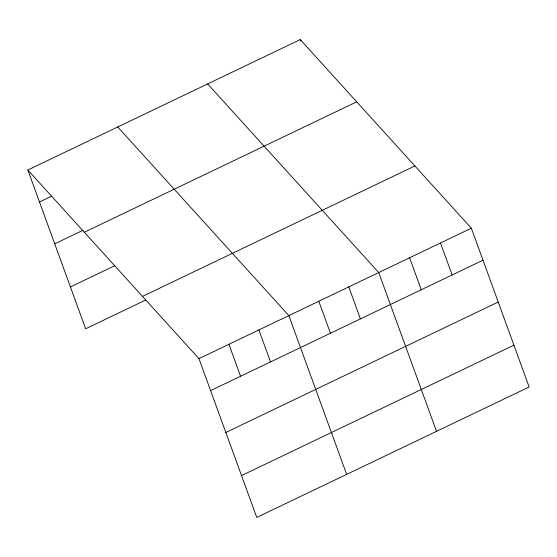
<?xml version="1.0" encoding="UTF-8"?>
<svg xmlns="http://www.w3.org/2000/svg" width="557" height="557" viewBox="0 0 557 557"><rect width="100%" height="100%" fill="white"/><g stroke="black" fill="none" stroke-linecap="round" stroke-linejoin="round"><path stroke-width="0.84" d="M27.85 170.003L300.251 39.582L471.354 228.21L529.15 386.997L256.749 517.418L198.96 358.638L27.85 170.003L85.646 328.79L145.572 300.091M39.491 201.982L51.78 196.092M54.718 243.827L83.146 230.215M84.316 232.255L356.717 101.827M70.412 286.939L114.972 265.605M142.495 296.387L414.895 165.965M198.96 358.638L471.354 228.21M210.595 390.617L482.996 260.189M225.829 432.462L498.23 302.033M241.522 475.574L513.916 345.152M207.636 83.926L378.739 272.554L436.535 431.341M117.743 126.961L288.846 315.596L346.642 474.383M440.483 242.991L452.124 274.97M409.611 257.773L421.252 289.751M300.251 39.582L300.836 41.176M348.779 286.904L360.414 318.882M318.813 301.253L330.454 333.225M258.887 329.946L270.521 361.925M228.92 344.289L240.561 376.267"/></g></svg>
